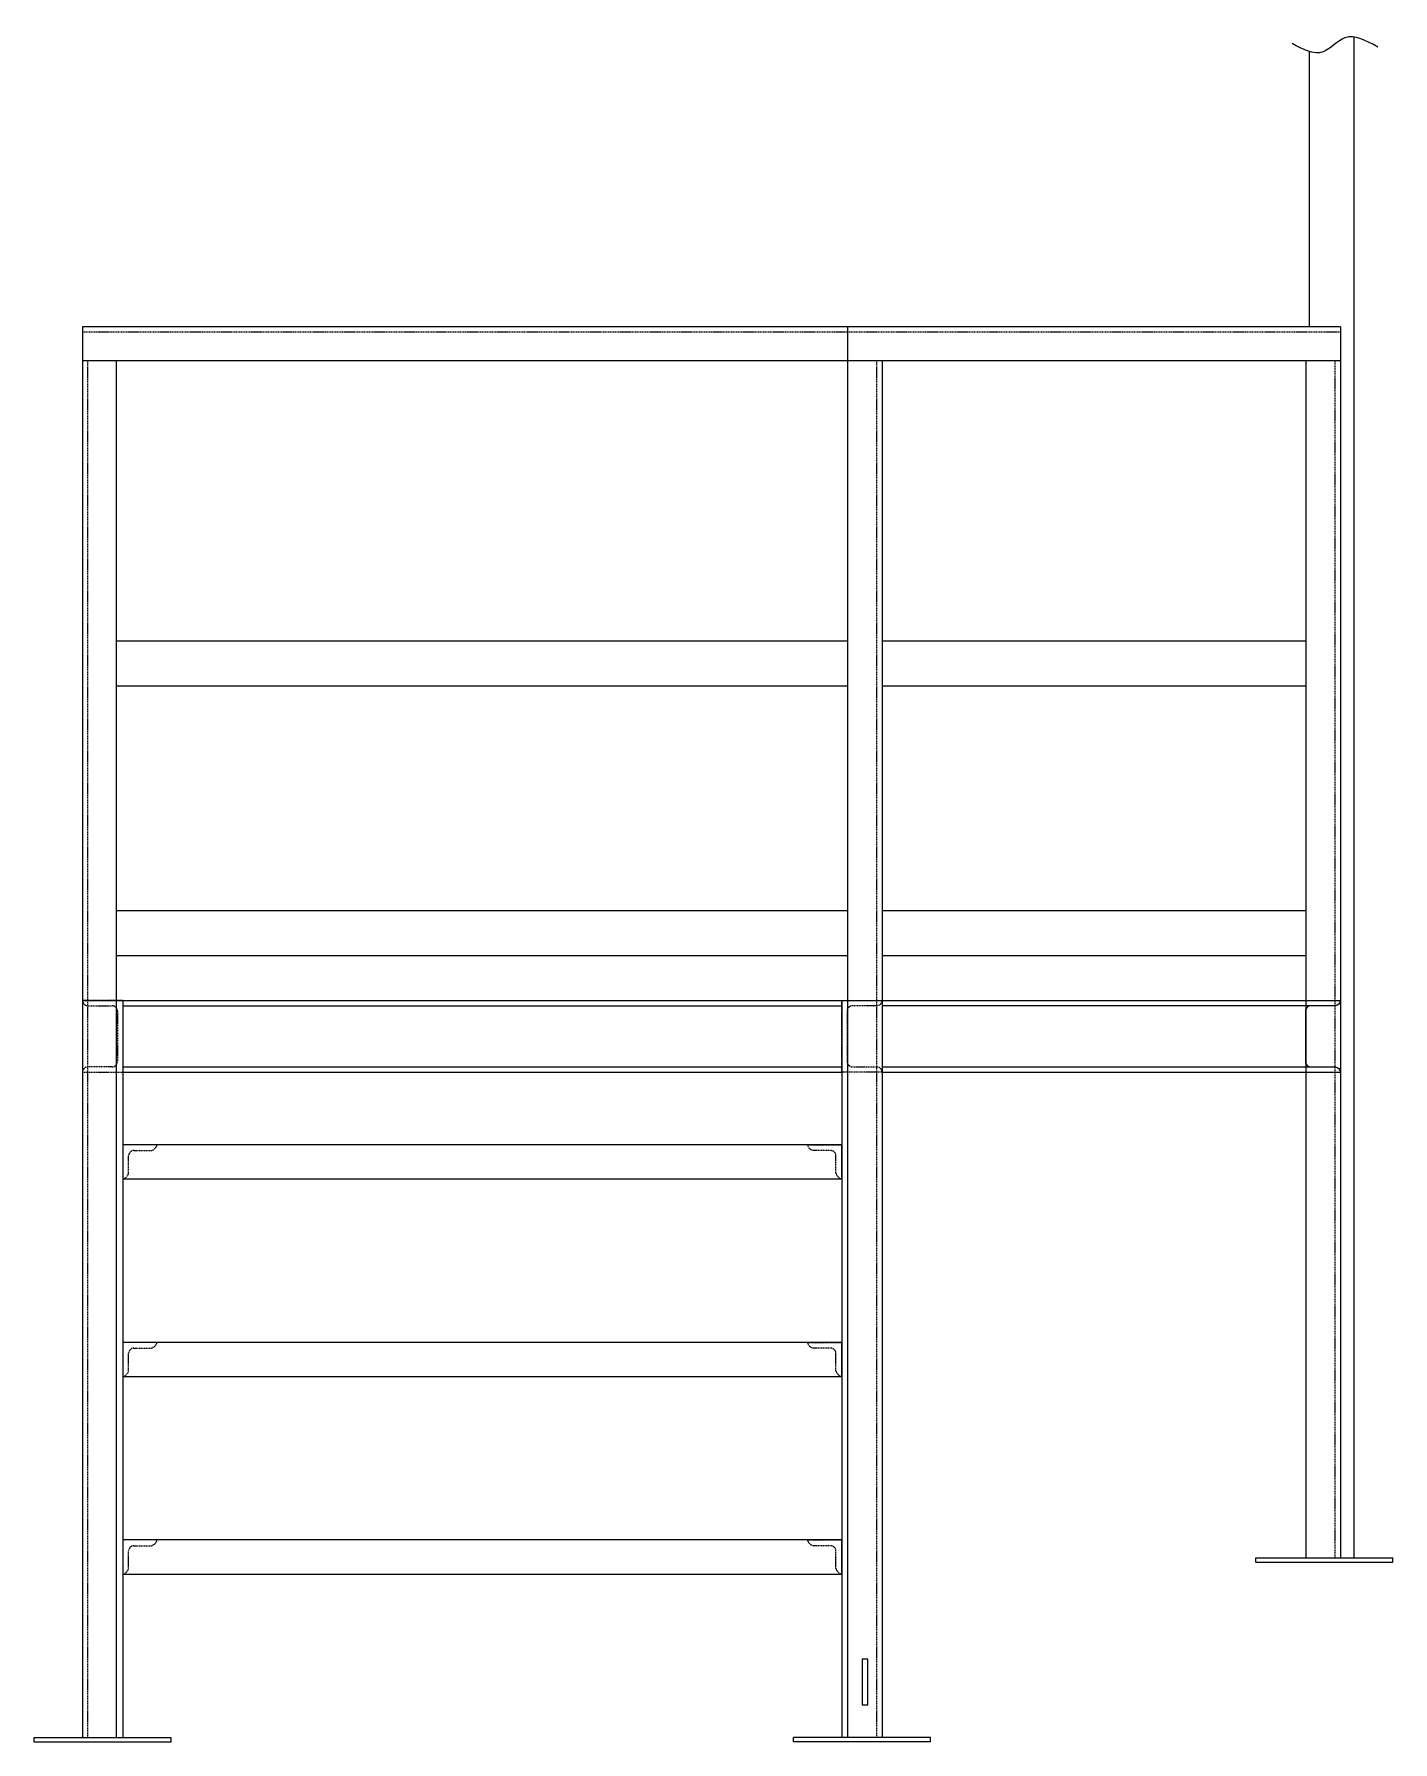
# Model space of a CAD drawing. Header units: millimetres. Extents: x 19346 to 58600, y -38600 to -1302.
# Drawn here: x 19524 to 21036, y -38600 to -36699 of the extents above; entities that cross this region are included whole.
import ezdxf

# ---------------------------------------------------------------- set-up
doc = ezdxf.new("R2010")
doc.units = ezdxf.units.MM
doc.linetypes.add('( Hidden )', pattern=[0.375, 0.25, -0.125])
doc.layers.get('0').update_dxf_attribs({"linetype": 'CONTINUOUS'})
for name, color, linetype in [('M-ESCALERA EXISTENTE', 8, 'CONTINUOUS'), ('M-ESCALON', 2, 'CONTINUOUS'), ('M-ESTRUCTURA', 4, 'CONTINUOUS'), ('M-OCULTA', 1, 'CONTINUOUS'), ('M-PLATINA', 1, 'CONTINUOUS')]:
    doc.layers.add(name, color=color, linetype=linetype)

msp = doc.modelspace()

# ---------------------------------------------------------------- linework, layer by layer
at = {"ltscale": 4}
msp.add_spline([(21019.5, -36713.3), (20982.9, -36703.1), (20958.6, -36718.7), (20924.1, -36709.5)], degree=3, dxfattribs=at)
at = {"layer": 'M-ESCALERA EXISTENTE'}
for p, q in [((20993, -36702.1), (20993, -38395.4)), ((20943, -36718.2), (20943, -37024.7))]:
    msp.add_line(p, q, dxfattribs=at)
at = {"layer": 'M-ESCALON'}
for points in [[(20423, -37935.4), (19623, -37935.4), (19623, -37973.5), (20423, -37973.5)], [(20423, -38155.4), (19623, -38155.4), (19623, -38193.5), (20423, -38193.5)], [(20423, -38375.4), (19623, -38375.4), (19623, -38413.5), (20423, -38413.5)]]:
    msp.add_lwpolyline(points, close=True, dxfattribs=at)
at = {"layer": 'M-ESTRUCTURA', "extrusion": (4.44089e-16, 1, 0)}
for p, q in [((19578, -37024.7), (19578, -38595.4)), ((20978, -37024.7), (19578, -37024.7)), ((20978, -37024.7), (20978, -38395.4)), ((20978, -37062.8), (19578, -37062.8)), ((19616.1, -38595.4), (19616.1, -37062.8)), ((19616.1, -37674.7), (20429.9, -37674.7)), ((20468, -37674.7), (20939.9, -37674.7)), ((19616.1, -37724.7), (20429.9, -37724.7)), ((20468, -37724.7), (20939.9, -37724.7)), ((19578, -37774.7), (20978, -37774.7)), ((19623, -37780.7), (20423, -37780.7)), ((19623, -37848.7), (20423, -37848.7)), ((19623, -37854.7), (20423, -37854.7)), ((20468, -37854.7), (20978, -37854.7))]:
    msp.add_line(p, q, dxfattribs=at)
at = {"layer": 'M-ESTRUCTURA', "extrusion": (-4.44089e-16, 1, 0)}
for p, q in [((20429.9, -38595.4), (20429.9, -37024.7)), ((20978, -37024.7), (20978, -37774.7)), ((20468, -37062.8), (20468, -38595.4)), ((20939.9, -38395.4), (20939.9, -37062.8))]:
    msp.add_line(p, q, dxfattribs=at)
at = {"layer": 'M-ESTRUCTURA'}
for p, q in [((20429.9, -37374.7), (19616.1, -37374.7)), ((20939.9, -37374.7), (20468, -37374.7)), ((20429.9, -37424.7), (19616.1, -37424.7)), ((20939.9, -37424.7), (20468, -37424.7)), ((19623, -37774.7), (19623, -38595.4)), ((20423, -37774.7), (20423, -38595.4))]:
    msp.add_line(p, q, dxfattribs=at)
for points in [[(20978, -37774.7, -0.369205), (20972, -37780.7), (20468, -37780.7)], [(20945, -37780.7, 0.414214), (20939, -37786.7), (20939, -37842.7, 0.414214), (20945, -37848.7)], [(20468, -37848.7), (20972, -37848.7, -0.369205), (20978, -37854.7)]]:
    msp.add_lwpolyline(points, format="xyb", dxfattribs=at)
msp.add_lwpolyline([(20445.8, -38559), (20452.2, -38559), (20452.2, -38508.2), (20445.8, -38508.2)], close=True, dxfattribs=at)
at = {"layer": 'M-OCULTA', "color": 1, "linetype": '( Hidden )', "ltscale": 5, "extrusion": (4.44089e-16, 1, 0)}
for p, q in [((20978, -37030.7), (19578, -37030.7)), ((19584, -38595.4), (19584, -37062.8))]:
    msp.add_line(p, q, dxfattribs=at)
at = {"layer": 'M-OCULTA', "color": 1, "linetype": '( Hidden )', "ltscale": 5, "extrusion": (-4.44089e-16, 1, 0)}
for p, q in [((20462, -38595.4), (20462, -37062.8)), ((20972, -38395.4), (20972, -37062.8))]:
    msp.add_line(p, q, dxfattribs=at)
at = {"layer": 'M-OCULTA', "color": 1, "linetype": '( Hidden )', "ltscale": 5}
msp.add_lwpolyline([(19623, -37774.7), (19578, -37774.7, 0.369205), (19584, -37780.7), (19611, -37780.7, -0.414214), (19617, -37786.7), (19617, -37842.7, -0.414214), (19611, -37848.7), (19584, -37848.7, 0.369205), (19578, -37854.7), (19623, -37854.7)], format="xyb", dxfattribs=at)
for points in [[(20468, -37854.7), (20423, -37854.7), (20423, -37774.7), (20468, -37774.7, -0.369205), (20462, -37780.7), (20435, -37780.7, 0.414214), (20429, -37786.7), (20429, -37842.7, 0.414214), (20435, -37848.7), (20462, -37848.7, -0.369205)], [(19661.1, -37935.4), (19623, -37935.4), (19623, -37973.5, 0.276276), (19629.4, -37967.1), (19629.4, -37947.8, -0.414214), (19635.4, -37941.8), (19654.7, -37941.8, 0.276276)], [(20384.9, -37935.4), (20423, -37935.4), (20423, -37973.5, -0.276276), (20416.6, -37967.1), (20416.6, -37947.8, 0.414214), (20410.6, -37941.8), (20391.3, -37941.8, -0.276276)], [(19661.1, -38155.4), (19623, -38155.4), (19623, -38193.5, 0.276276), (19629.4, -38187.1), (19629.4, -38167.8, -0.414214), (19635.4, -38161.8), (19654.7, -38161.8, 0.276276)], [(20384.9, -38155.4), (20423, -38155.4), (20423, -38193.5, -0.276276), (20416.6, -38187.1), (20416.6, -38167.8, 0.414214), (20410.6, -38161.8), (20391.3, -38161.8, -0.276276)], [(19661.1, -38375.4), (19623, -38375.4), (19623, -38413.5, 0.276276), (19629.4, -38407.1), (19629.4, -38387.8, -0.414214), (19635.4, -38381.8), (19654.7, -38381.8, 0.276276)], [(20384.9, -38375.4), (20423, -38375.4), (20423, -38413.5, -0.276276), (20416.6, -38407.1), (20416.6, -38387.8, 0.414214), (20410.6, -38381.8), (20391.3, -38381.8, -0.276276)]]:
    msp.add_lwpolyline(points, format="xyb", close=True, dxfattribs=at)
at = {"layer": 'M-PLATINA', "extrusion": (4.44089e-16, 1, 0)}
for p, q in [((20883.8, -38400.1), (20883.8, -38395.4)), ((20883.8, -38395.4), (21036.2, -38395.4)), ((20883.8, -38400.1), (21036.2, -38400.1)), ((21036.2, -38400.1), (21036.2, -38395.4)), ((19524.3, -38600.1), (19524.3, -38595.4)), ((19524.3, -38595.4), (19676.7, -38595.4)), ((19524.3, -38600.1), (19676.7, -38600.1)), ((19676.7, -38600.1), (19676.7, -38595.4))]:
    msp.add_line(p, q, dxfattribs=at)
at = {"layer": 'M-PLATINA', "extrusion": (-4.44089e-16, 1, 0)}
for p, q in [((20521.7, -38595.4), (20369.3, -38595.4)), ((20369.3, -38600.1), (20369.3, -38595.4)), ((20521.7, -38600.1), (20369.3, -38600.1)), ((20521.7, -38600.1), (20521.7, -38595.4))]:
    msp.add_line(p, q, dxfattribs=at)

doc.saveas('drawing.dxf')
